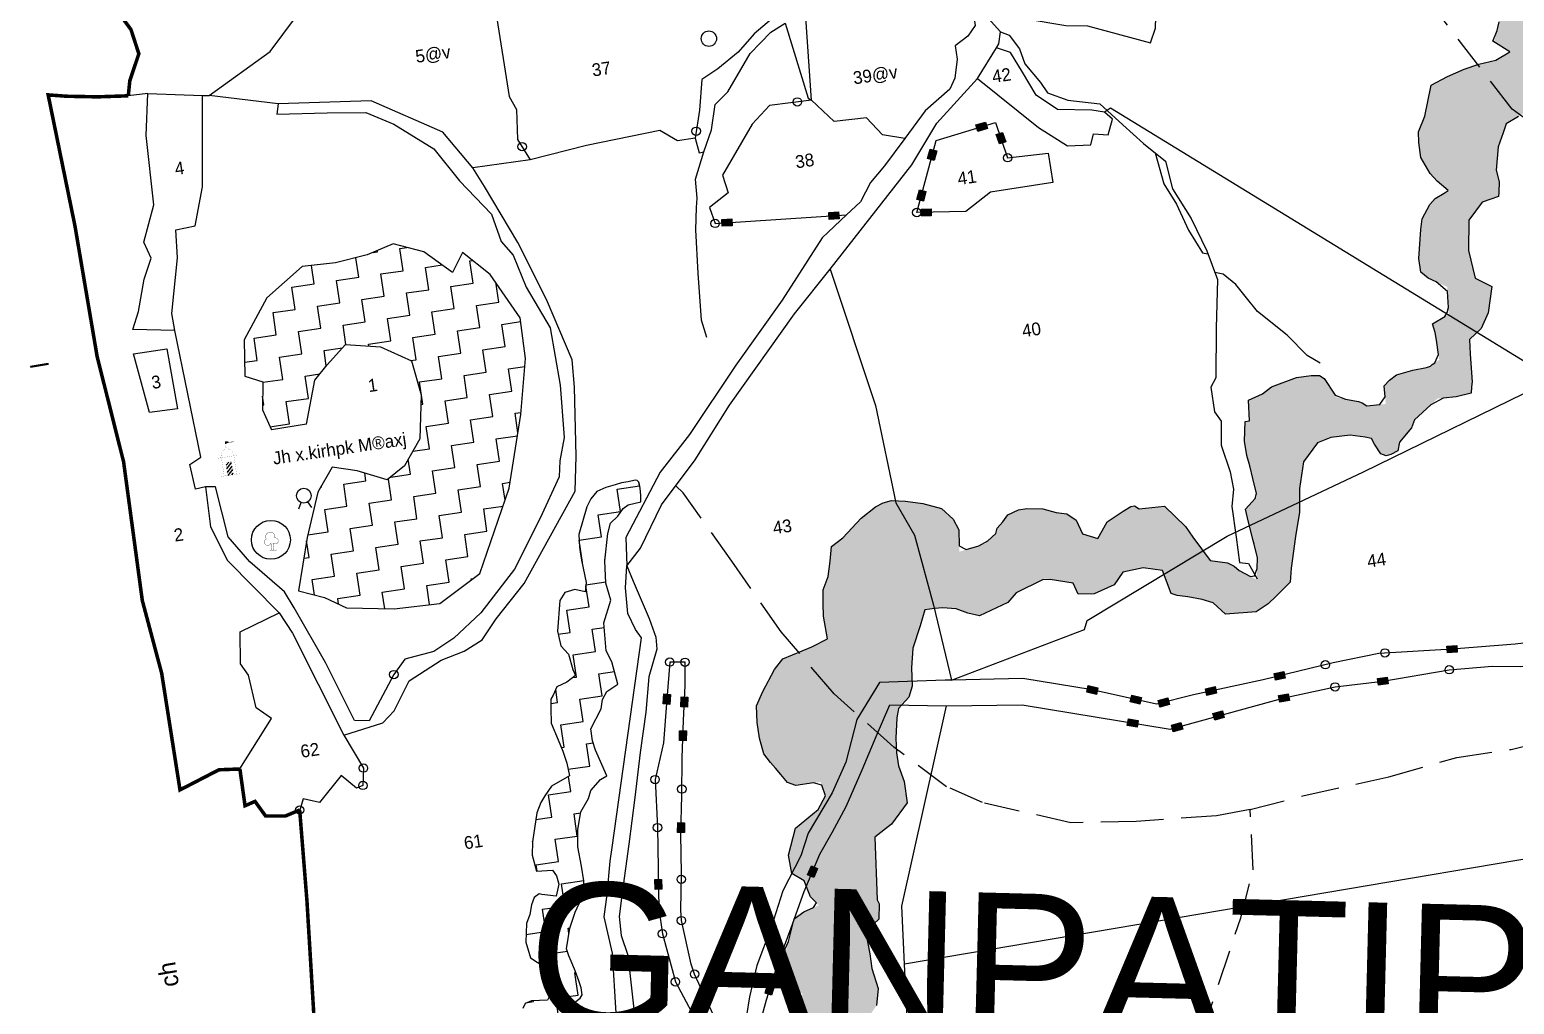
# Model space of a CAD drawing. Header units: metres. Extents: x 306399 to 345774, y 1851529 to 1914552.
# Drawn here: x 315449 to 316531, y 1895964 to 1896674 of the extents above; entities that cross this region are included whole.
import ezdxf

# ---------------------------------------------------------------- set-up
doc = ezdxf.new("R2010")
doc.units = ezdxf.units.M
doc.header["$MEASUREMENT"] = 0
doc.linetypes.add('DASHED', pattern=[0.75, 0.5, -0.25])
for name, color, linetype in [('LINE_FOOTPATH', 1, 'DASHED'), ('LINE_WATER', 4, 'Continuous'), ('OFF', 1, 'Continuous'), ('OTHERS', 1, 'Continuous'), ('POLY_HATCH', 12, 'Continuous'), ('POLY_PARCEL', 6, 'Continuous'), ('POLY_ROAD', 30, 'Continuous'), ('POLY_WATER', 4, 'Continuous'), ('SYM_STONE', 1, 'Continuous'), ('SYM_TREE', 1, 'Continuous'), ('SYM_WELL', 1, 'Continuous'), ('SYM_WORSHIP', 1, 'Continuous'), ('TEXT_MAPIN', 7, 'Continuous'), ('TEXT_MAPOUT', 7, 'Continuous'), ('TEXT_PARCEL', 7, 'Continuous'), ('V_BOUND_LINE', 7, 'Continuous'), ('VILLAGE BOUNDRY', 5, 'Continuous'), ('VILLAGE NAME', 1, 'Continuous')]:
    doc.layers.add(name, color=color, linetype=linetype)
doc.styles.get("Standard").update_dxf_attribs({"font": 'arial.ttf'})
doc.styles.add('TEXT_MAP', font='')
doc.styles.get('TEXT_MAP').set_extended_font_data('Kruti Dev 050')
pattern_1 = [(0, (0, 0), (3.175, 3.175), [3.175, -3.175]), (90, (3.175, 0), (-3.175, 3.175), [3.175, -3.175])]

# ---------------------------------------------------------------- blocks, each defined once
blk = doc.blocks.new('57485')
at = {"layer": 'VILLAGE NAME', "insert": (316013.8, 1896119.9), "char_height": 104.042, "attachment_point": 1, "rotation": 359.6762}
blk.add_mtext_dynamic_manual_height_columns('GANPATIPULE', width=108.17, gutter_width=520.2, heights=[0], dxfattribs=at)
blk = doc.blocks.new('PAKKAWELL')
blk.add_circle((0, 0), 1.81)
blk = doc.blocks.new('STONE')
blk.add_circle((0, 0), 0.851)
blk = doc.blocks.new('TEMPLE')
at = {"linetype": 'Continuous'}
blk.add_hatch(color=256, dxfattribs=at).paths.add_polyline_path([(0.28, 5.69), (0.6, 5.75), (0.95, 5.71), (1.39, 5.73), (0.49, 5.85), (0.21, 6.01), (-0.14, 6.06), (-0.15, 5.55), (-0.09, 5.55)])
h = blk.add_hatch(dxfattribs=at)
h.set_pattern_fill('ANSI31', color=256, scale=3.6, style=0)
h.set_pattern_definition([(45, (-94.63405, -100.65248), (-0.318198, 0.318198), [])])
h.paths.add_polyline_path([(-0.51, 2.32), (-0.51, 0), (0.49, 0), (0.49, 2.32)])
at = {"linetype": 'Continuous', "const_width": 0.018}
for points in [[(-0.16, 4.99), (-0.14, 6.06), (0.21, 6.01), (0.49, 5.85), (1.39, 5.73), (0.95, 5.71), (0.6, 5.75), (0.28, 5.69), (-0.09, 5.55), (-0.15, 5.55)], [(-1.78, 3.28), (1.75, 3.28)], [(-1.16, 3.28), (-1.16, 3.69), (-0.97, 4.22), (-0.63, 4.55), (-0.33, 4.73), (-0.16, 4.99), (0.05, 4.8), (0.46, 4.5), (0.69, 4.36), (0.88, 4.09), (1.02, 3.76), (1.06, 3.28)], [(-1.16, 0), (-1.16, 3.28)], [(1.06, 0), (1.06, 3.28)], [(-1.78, 0), (1.78, 0)], [(-0.51, 0), (-0.51, 2.32), (0.49, 2.32), (0.49, 0)]]:
    blk.add_lwpolyline(points, dxfattribs=at)
blk = doc.blocks.new('MOTWELL')
for points in [[(-1.54, 2.96), (-0.8, 1.55)], [(1.54, 2.96), (0.8, 1.55)]]:
    blk.add_lwpolyline(points)
blk.add_circle((0, 0), 1.74)
blk = doc.blocks.new('IMLITREE')
at = {"const_width": 0.08}
for points in [[(0.97, 3.44, 1.518268), (-1.4, 3.49, 1.518268)], [(-1.4, 3.49, 1.50414), (-0.28, 2.12, 1.50414)], [(0.28, 2.13, 1.763654), (0.97, 3.44, 1.763654)]]:
    blk.add_lwpolyline(points, format="xyb", dxfattribs=at)
for points in [[(-1.08, 0), (1.08, 0)], [(-0.28, 2.12), (-0.28, 0)], [(0.28, 2.13), (0.28, 0)]]:
    blk.add_lwpolyline(points, dxfattribs=at)
blk = doc.blocks.new('STONESQUAREFILLED')
blk.add_hatch(color=256).paths.add_polyline_path([(0.7, -0.48), (0.7, 0.48), (-0.7, 0.48), (-0.7, -0.48)])
blk.add_lwpolyline([(-0.7, 0.48), (0.7, 0.48), (0.7, -0.48), (-0.7, -0.48)], close=True)
blk = doc.blocks.new('54852')
at = {"layer": 'POLY_HATCH'}
h = blk.add_hatch(dxfattribs=at)
h.set_pattern_fill('ZIGZAG', color=256, style=0)
h.set_pattern_definition(pattern_1)
h.paths.add_polyline_path([(130.02, 227.64), (130.93, 232.33), (133.25, 234.79), (133.84, 237.14), (133.35, 240.08), (133.35, 242.14), (133.25, 245.37), (135.32, 246.79), (135.71, 248.95), (135.52, 249.54), (136.5, 258.36), (139.05, 259.82), (141.7, 262.47), (141.7, 265.51), (141.25, 267.81), (141.25, 270.78), (142.27, 275.72), (144.09, 277.22), (144.78, 278.69), (145.08, 281.23), (145.66, 283.98), (147.14, 286.92), (148.12, 289.07), (150.2, 289.07), (152.53, 288.58), (154.1, 287.7), (155.67, 287.11), (159.89, 288.39), (161.26, 289.56), (165.56, 290.96), (169.41, 289.76), (169.9, 288.09), (172.15, 287.8), (175.1, 288.68), (176.57, 290.25), (179.51, 290.44), (182.16, 289.66), (182.9, 286.27), (183.69, 285.88), (186.3, 285.18), (188.59, 284.12), (190.06, 282.26), (194.38, 281.96), (196.24, 282.84), (197.52, 283.73), (199.78, 285.39), (200.17, 287.35), (201.44, 291.66), (202.52, 294.99), (203.01, 298.32), (204.09, 301.95), (206.45, 304.3), (208.41, 304.79), (211.16, 304.69), (212.53, 304.3), (213.22, 304.11), (214.1, 303.81), (214.39, 302.93), (215.08, 301.46), (215.77, 301.07), (216.45, 301.17), (217.53, 301.56), (217.92, 302.73), (219.91, 304.46), (220.5, 305.53), (224.11, 308.03), (226.78, 307.88), (228.88, 308.08), (229.33, 309.65), (229.63, 313.57), (229.82, 315.63), (231.69, 316.9), (232.96, 318.96), (234.04, 322.58), (231.88, 324.05), (231.49, 328.07), (232.18, 332.28), (234.43, 334.54), (236.81, 334.98), (237.22, 337.05), (237.03, 338.71), (237.81, 341.94), (238.79, 343.81), (239.38, 344.98), (242.92, 346.47), (244.09, 348.41), (245.46, 350.47), (247.13, 354.29), (248.7, 356.35), (251.55, 357.13), (253.51, 357.72), (256.16, 357.72), (258.41, 358.31), (260.87, 358.8), (262.14, 360.36), (263.81, 362.62), (268.52, 363.7), (272.15, 361.44), (274.35, 362.16), (275.63, 362.65), (276.41, 364.71), (278.08, 366.57), (281.11, 367.03), (283.28, 366.76), (288.37, 366.06), (289.36, 366.96), (291.53, 370.36), (295.45, 370), (297.31, 369.31), (299.08, 368.43), (301.43, 367.25), (304.27, 365.29), (308.4, 364.31), (310.36, 362.65), (312.61, 359.91), (313.79, 359.22), (313.3, 356.67), (317.59, 356.4), (320.56, 355.99), (322.33, 355.3), (323.9, 354.81), (325.37, 354.12), (327.53, 353.05), (327.52, 357.2), (327.13, 357.89), (326.64, 358.38), (325.76, 359.16), (324.48, 360.53), (321.54, 362.39), (319.48, 364.26), (318.25, 366.1), (317.37, 368.04), (316.64, 368.86), (315.16, 369.06), (312.81, 368.47), (311.53, 368.66), (308.5, 369.25), (306.53, 370.23), (304.86, 370.43), (302.64, 371.47), (301.53, 372.58), (299.27, 374.54), (297.7, 375.43), (296.43, 376.01), (295.35, 376.01), (292.99, 375.72), (289.56, 375.03), (288.97, 372.58), (286.24, 370.23), (284.69, 371.55), (283.69, 372.67), (280.85, 373.45), (280.46, 373.35), (279.18, 372.57), (277.51, 371.98), (276.43, 371.2), (275.12, 369.15), (273.39, 369.73), (272.21, 370.22), (270.35, 370.81), (269.86, 371.3), (269.07, 371.88), (268.19, 372.28), (266.43, 372.86), (265.94, 372.96), (263.68, 373.16), (260.24, 372.96), (259.07, 371.39), (258.48, 370.51), (257.3, 370.22), (254.26, 369.98), (253.38, 370.61), (252.49, 371.1), (249.11, 370.95), (248.08, 370.71), (245.63, 369.53), (244.45, 367.08), (242.59, 364.93), (240.66, 359.75), (239.39, 356.7), (241.39, 354.97), (239.23, 354.09), (236.78, 353.89), (234.62, 353.5), (232.17, 352.81), (229.71, 351.93), (228.15, 347.72), (226.97, 345.66), (226.77, 344.19), (226.77, 342.04), (227.75, 339.59), (228.54, 338.41), (229.92, 336.85), (227.93, 336), (227.05, 335.31), (225.67, 333.45), (225.28, 331.98), (224.4, 327.96), (224.4, 326.01), (225.28, 325.03), (227.79, 323.43), (227.46, 319.6), (224.99, 318.56), (225.18, 317.29), (225.18, 316.21), (225.18, 313.41), (224.1, 312.88), (223.7, 312.61), (221.26, 312.48), (218.9, 312.19), (217.82, 311.6), (216.94, 310.92), (216.78, 308.33), (214.1, 308.47), (213.51, 308.96), (213.02, 309.25), (210.06, 310.24), (208.7, 313.17), (208.11, 313.66), (206.94, 313.86), (204.87, 313.86), (201.15, 313.07), (199.77, 312.29), (197.71, 311.7), (197.38, 308.79), (196.79, 308.79), (196.3, 306.04), (196.3, 303.98), (196.5, 302.51), (196.69, 300.65), (196.93, 298.08), (196.11, 297.42), (195.03, 296.54), (195.12, 295.26), (195.42, 292.13), (195.76, 289.73), (195.11, 286.47), (192.87, 288.11), (192.28, 288.8), (191.4, 289.39), (189.04, 290.07), (187.08, 293.7), (186.29, 295.36), (183.74, 298.6), (180.15, 298.78), (179.56, 299.27), (179.07, 299.27), (177.9, 298.78), (175.44, 297.61), (173.81, 295.43), (171.72, 296.43), (171.13, 298.49), (169.95, 299.56), (168.48, 299.96), (166.71, 300.74), (164.46, 301.13), (163.28, 301.13), (161.71, 300.64), (159.87, 298.81), (159.65, 298.29), (157.86, 297.06), (154.14, 296.47), (154.55, 299.56), (153.96, 301.13), (152.58, 302.9), (150.03, 303.97), (147.68, 304.66), (145.72, 305.05), (144.54, 304.86), (143.36, 304.46), (141.11, 303.19), (138.16, 300.84), (136.4, 299.86), (135.49, 296.05), (134.34, 293.98), (134.04, 292.02), (133.85, 290.26), (133.94, 287.02), (131.59, 286.24), (127.27, 285.16), (125.9, 283.83), (123.84, 280.99), (122.66, 279.13), (122.37, 276.78), (122.37, 274.53), (122.66, 272.27), (123.45, 270.9), (124.03, 270.02), (124.62, 269.04), (125.41, 267.77), (126.49, 267.18), (130.02, 267.18), (130.41, 265.12), (129.12, 263.4), (125.59, 261.25), (124.02, 257.62), (124.12, 254.98), (125.69, 253.7), (126.28, 251.35), (127.24, 249.99), (125, 249.39), (123.53, 248.61), (121.58, 243.96), (121.37, 242.43), (121.37, 241.36), (121.46, 240.52), (122.35, 238.91), (123.18, 237.87), (121.18, 235.87), (121.18, 235.87), (120.39, 234.79), (119.59, 231.87), (119, 229.32), (119, 224.91), (119.89, 223.74), (121.36, 221.78), (119.69, 220.7), (117.04, 219.62), (115.47, 217.47), (114.59, 214.14), (114.3, 211.78), (115.47, 210.41), (116.22, 206.32), (117.04, 205.12), (115.11, 202.54), (113, 201.23), (112.7, 199.08), (111.33, 197.81), (111.53, 195.75), (112.02, 193.89), (112.51, 192.22), (113.68, 190.95), (113, 189.87), (111.03, 188.5), (109.47, 186.15), (108.97, 182.42), (108.78, 180.86), (110.15, 177.55), (111.62, 175.35), (108.49, 175.1), (107.41, 174.81), (105.74, 173.44), (104.86, 172.46), (104.46, 171.18), (104.36, 168.64), (104.36, 167.26), (104.66, 165.5), (105.23, 163.23), (103.87, 161.87), (101.91, 161.48), (99.46, 160.9), (97.5, 159.52), (95.83, 158.25), (93.67, 155.7), (93.09, 153.88), (93.19, 150.06), (93.19, 146.33), (93.48, 144.57), (94.76, 143.49), (94.56, 141.43), (92.99, 140.16), (91.42, 139.48), (88.28, 136.34), (87.5, 133.69), (87.4, 132.81), (87.5, 131.64), (87.79, 130.07), (88.18, 129.29), (89.64, 125.58), (88.58, 124.88), (86.1, 124.01), (85.32, 123.43), (82.96, 122.06), (81.79, 119.61), (81.79, 117.55), (82.59, 113.72), (81, 113.13), (77.76, 113.73), (76.69, 113.63), (75.61, 112.94), (74.63, 112.26), (71.98, 109.22), (71.39, 105.3), (71, 102.85), (71.29, 100.99), (71.58, 98.54), (72.37, 97.66), (73.14, 94.27), (71.27, 91.8), (70.48, 90.03), (69.99, 87.78), (69.5, 85.92), (69.4, 84.35), (69.3, 82.49), (68.91, 79.74), (68.91, 78.47), (69.3, 77.1), (69.7, 76.8), (70.19, 75.24), (70.98, 72.85), (69.7, 72.59), (67.44, 72.2), (66.75, 71.51), (66.16, 70.53), (65.87, 69.55), (65.87, 68.38), (65.77, 66.22), (66.16, 64.46), (66.95, 62.99), (70.48, 63.68), (74.01, 64.26), (76.56, 65.05), (80.1, 65.14), (81.47, 66.42), (80.69, 67.69), (80.3, 69.75), (79.81, 73.18), (79.51, 74.74), (79.02, 75.92), (78.14, 79.89), (78.14, 84.82), (79.51, 86.6), (80.69, 87.28), (81.98, 88.64), (83.36, 89.33), (83.55, 90.9), (82.77, 92.66), (82.28, 97.27), (81.69, 98.64), (82.28, 101.19), (83.55, 102.07), (86.99, 103.63), (88.56, 103.73), (90.62, 104.03), (91.6, 106.77), (92.6, 112.71), (93.68, 114.67), (95.93, 117.31), (97.9, 118.59), (98.78, 119.17), (99.76, 120.25), (100.06, 122.7), (100.06, 124.56), (100.06, 127.5), (99.96, 129.66), (99.68, 132.26), (101.25, 133.14), (103.11, 134.41), (106.25, 135.49), (108.61, 136.08), (109.2, 137.45), (108.9, 139.61), (108.22, 142.64), (108.61, 146.07), (109.49, 148.42), (110.08, 150.29), (113.53, 153.61), (115.87, 154.69), (116.16, 155.48), (115.49, 159.77), (115, 163.49), (115.41, 168.62), (116.86, 170.64), (119.9, 171.43), (120.79, 172.7), (120.88, 175.64), (120.39, 177.4), (119.9, 180.54), (120.2, 181.42), (120.69, 184.07), (123.24, 186.52), (124.69, 187.96), (124.71, 188.18), (123.74, 190.91), (123.54, 192.28), (123.25, 193.65), (123.87, 198.92), (123.15, 200.8), (124.91, 202.27), (126.48, 203.35), (126.48, 205.21), (125.8, 210.99), (126.19, 213.54), (127.27, 216.09), (130.51, 216.87), (131.78, 219.32), (131.09, 222.85), (130.41, 224.8), (130.41, 226.07)])
h = blk.add_hatch(dxfattribs=at)
h.set_pattern_fill('ZIGZAG', color=256, style=0)
h.set_pattern_definition(pattern_1)
h.paths.add_polyline_path([(81.08, 323.37), (78.38, 319.88), (75.69, 318.28), (71.69, 320.17), (68.27, 321.19), (65.72, 317.99), (63.32, 311.88), (60.99, 304.61), (64.48, 303.16), (67.39, 301.27), (74.02, 300.11), (80.49, 299.96), (86.68, 303.31), (92.58, 314.64), (95.71, 324.68), (97.52, 332.38), (97.6, 338.2), (94.32, 344.88), (90.9, 348.52), (89.08, 345.9), (85.52, 349.39), (81.37, 351.13), (77.51, 350.12), (72.92, 349.68), (68.19, 349.83), (62.59, 346.19), (58.59, 340.81), (57.93, 335.72), (60.33, 334.56), (59.68, 330.64), (60.53, 327.68), (65.57, 327.73), (67.61, 333.69), (69.65, 335.58), (72.63, 338.05), (77.51, 337.03), (81.51, 334.42), (82.17, 329.47)])
h = blk.add_hatch(dxfattribs=at)
h.set_pattern_fill('ZIGZAG', color=256, style=0)
h.set_pattern_definition(pattern_1)
h.paths.add_polyline_path([(75.6, 200.33), (72.78, 199.98), (72.65, 199.44), (72.29, 197.57), (72.07, 196.1), (71.66, 194.37), (71.89, 190.98), (72.2, 187.24), (72.51, 185.9), (73.31, 185.27), (72.29, 183.22), (71.04, 181.53), (70.64, 181.04), (68.27, 176.01), (67.6, 171.38), (68.27, 168.21), (68.54, 166.43), (67.82, 164.78), (65.59, 165), (63.76, 165.45), (62.64, 163.18), (60.9, 160.24), (60.81, 156.89), (61.3, 155.6), (62.6, 152.21), (62.73, 150.74), (64.33, 150.3), (62.37, 147.18), (60.63, 143.83), (58.71, 142.36), (57.1, 139.02), (56.21, 136.52), (55.77, 135.05), (58, 133.89), (56.34, 133.45), (55.63, 132.38), (55.63, 130.91), (56.61, 128.82), (56.97, 127.88), (57.19, 126.54), (56.21, 125.34), (55.63, 124.76), (55.23, 123.25), (53.62, 121.42), (54.06, 120.39), (54.51, 119.06), (54.82, 118.39), (54.1, 117.59), (53.88, 115.32), (53.61, 113.18), (53.88, 110.55), (54.64, 108.45), (56.02, 106.93), (56.47, 106.58), (56.47, 105.73), (55.62, 103.81), (55.04, 103.15), (54.32, 100.65), (53.83, 98.11), (54.1, 95.88), (55.53, 94.32), (56.69, 92.85), (56.73, 91.16), (56.46, 90.13), (54.23, 90.62), (53.21, 90.58), (51.78, 90.13), (51.06, 89.29), (51.02, 89.15), (49.9, 88.31), (49.73, 87.1), (48.52, 84.26), (48.74, 82.08), (49.24, 80.74), (49.86, 79.81), (50.13, 79.23), (51.02, 78.42), (52.23, 77.09), (51.65, 76.11), (51.29, 75.48), (48.92, 72.15), (48.34, 70.19), (48.16, 67.87), (48.16, 66.49), (48.12, 65.2), (48.25, 64.04), (49.1, 62.23), (49.5, 61.16), (52.18, 60.85), (53.3, 60.67), (54.46, 60.85), (55.62, 61.12), (55.98, 61.43), (56.07, 62.54), (55.94, 63.45), (55.31, 64.33), (55.17, 65.31), (55.26, 66.96), (55.53, 67.76), (55.75, 68.29), (55.84, 68.74), (56.65, 71.75), (57.95, 72.78), (59.06, 73.4), (60.58, 74.78), (60.13, 76.61), (59.91, 78.21), (60.36, 81.27), (60.36, 82.69), (60.8, 84.25), (61.96, 85.19), (64.74, 90.17), (64.25, 92.53), (63.67, 94.4), (63.31, 96.36), (62.96, 98.46), (62.33, 102.59), (62.51, 104.38), (63.04, 105.58), (63.76, 106.12), (65.05, 106.79), (63.98, 107.59), (63.18, 108.88), (62.87, 109.86), (62.6, 112.85), (62.33, 117.07), (62.29, 119.12), (62.64, 121.04), (63.58, 122.33), (64.25, 122.78), (64.52, 123.49), (65.05, 124.43), (65.28, 124.87), (64.34, 128.07), (63.76, 128.96), (63.85, 131.01), (63.85, 132.17), (63.85, 133.29), (64.12, 134.76), (64.43, 135.96), (64.84, 137.25), (65.33, 138.74), (66.22, 139.21), (66.85, 140.45), (67.83, 141.52), (68.37, 142.01), (68.95, 142.32), (69.4, 142.95), (69.35, 143.57), (68.86, 143.93), (68.59, 145.31), (68.55, 146.33), (68.55, 147.58), (68.59, 148.47), (68.59, 149.59), (68.37, 151.22), (68.37, 152.91), (68.91, 154.83), (69.53, 156.48), (70.02, 157.64), (71.09, 159.15), (71.54, 160.09), (72.25, 160.89), (73.78, 161.99), (74.62, 163.68), (74.54, 165.29), (74.45, 166.67), (74.49, 168.54), (74.45, 169.21), (74.45, 169.88), (74.45, 170.86), (74.45, 171.35), (74.62, 172.88), (75.43, 175.34), (76.5, 177.48), (78.28, 180.2), (79.31, 180.82), (79.68, 181.98), (79.86, 183.54), (79.91, 184.61), (79.64, 185.63), (79.28, 186.57), (78.97, 187.24), (78.57, 189.96), (79.1, 193.92), (80.31, 197.18), (81.29, 198.07), (81.34, 198.81), (81.25, 200.06), (80.94, 201.31), (80.23, 202.29), (80, 203.36), (80.09, 206.52), (80.72, 208.17), (81.48, 209.15), (81.69, 210.39), (82.58, 211.41), (83.47, 212.21), (84.19, 212.79), (84.63, 213.28), (85.03, 214.22), (85.43, 214.98), (85.61, 216.14), (85.61, 217.25), (85.7, 218.46), (86.02, 219.53), (86.19, 220.42), (86.82, 221.44), (87.9, 224.02), (89.11, 225.26), (90.13, 226.91), (90.8, 227.94), (91.38, 228.34), (91.74, 229.05), (91.83, 229.95), (91.16, 230.97), (90.89, 231.1), (90.31, 232.19), (90.31, 232.98), (90.18, 234.22), (90, 234.63), (89.59, 236), (89.68, 238.18), (90.44, 241.04), (92, 241.93), (92.32, 242.33), (92.32, 243.35), (92.14, 244.38), (91.87, 245.85), (91.51, 247.28), (91.29, 248.08), (91.11, 249.1), (91.96, 251.91), (93.08, 254.05), (94.24, 255.83), (94.73, 256.55), (94.91, 258.24), (94.91, 260.34), (94.77, 263.1), (95.13, 265.51), (95.9, 267.95), (97.28, 269.65), (97.73, 270.72), (99.34, 272.05), (100.27, 272.41), (99.25, 276.24), (99.02, 277.62), (99.02, 279.32), (100.86, 281.93), (101.26, 283.18), (102.02, 284.21), (103.72, 285.01), (103.31, 288.26), (102.78, 289.91), (103, 293.87), (104.47, 296.9), (104.12, 299.35), (104.43, 302.52), (105.42, 306.25), (106, 307.67), (107.16, 308.47), (108.09, 309.41), (108.85, 309.86), (110.68, 310), (110.82, 310.88), (110.84, 311.91), (110.87, 312.45), (110.8, 312.79), (110.61, 313.07), (110.34, 313.14), (109.33, 313.05), (108.38, 313.05), (107.43, 312.93), (106.1, 312.7), (104.72, 312.37), (103.77, 311.45), (103.04, 310.42), (101.34, 306.7), (101.18, 304.94), (101.19, 303.95), (101.18, 303.08), (101.39, 299.86), (101.04, 298.57), (99.65, 299.1), (98.18, 298.92), (97.33, 297.9), (96.38, 293.63), (96.52, 291.53), (97.41, 290.2), (97.72, 287.97), (97.95, 287.08), (96.61, 286.36), (95.13, 285.87), (94.47, 284.8), (94.02, 284.31), (93.84, 282.98), (93.61, 280.93), (94.23, 278.48), (94.64, 276.79), (94.95, 275.01), (95.08, 273.18), (92.36, 272.11), (91.2, 270.9), (90.53, 270.06), (89.73, 268.72), (88.56, 264.76), (88.2, 262.89), (88.51, 260.57), (90.75, 260.39), (91.19, 259.5), (91.33, 258.3), (90.75, 256.65), (88.36, 257.28), (87.62, 256.92), (87.13, 255.98), (86.68, 254.64), (86.01, 253.44), (85.52, 250.86), (85.87, 248.58), (87.57, 247.11), (88.28, 245.82), (87.88, 243.01), (87.39, 242.3), (85.11, 242.57), (84.18, 242.3), (83.77, 241.67), (83.37, 239.85), (83.11, 238.78), (82.97, 238.02), (83.06, 235.76), (83.37, 233.39), (84.31, 231.39), (85.43, 230.01), (86.68, 229.16), (88.33, 228.31), (89.18, 227.29), (87.07, 226.7), (86.86, 225.77), (86.68, 224.3), (86.14, 223.99), (84.8, 223.37), (83.24, 222.97), (82.75, 221.86), (81.99, 219.76), (82.12, 217.35), (82.48, 216.11), (82.08, 214.9), (80.6, 215.39), (79.49, 214.9), (78.73, 213.7), (77.66, 212.67), (77.26, 211.78), (77.21, 211.16), (77.21, 210.04), (76.09, 209.16), (75.64, 206.22), (75.86, 203.95), (75.91, 202.65)])
at = {"layer": 'LINE_FOOTPATH', "ltscale": 10}
for points in [[(178.09, 223.98), (185.94, 239.53), (188.68, 245.97), (189.47, 254.47), (197.32, 255.32), (209.54, 256.17), (219.46, 257.51), (227.2, 257.51), (235.74, 258.32)], [(247.64, 339.8), (240.54, 346.9), (231.91, 362.25), (227.58, 371.17), (222.63, 379.17), (219.15, 387.89), (215.58, 396.2), (214.71, 399.35)], [(189.47, 254.47), (184.67, 254.29), (173.33, 255.17), (164.17, 256.3), (152.24, 260.95), (147.55, 263.91), (140.97, 270.51), (133.76, 279.19), (127.62, 288.94), (122.17, 299.82), (116.79, 310.38), (115.88, 311.51)]]:
    blk.add_lwpolyline(points, dxfattribs=at)
at = {"layer": 'LINE_WATER'}
for points in [[(170.6, 368.23), (171.75, 367.59), (172.91, 365.47), (173.36, 363.3), (175.14, 360.34), (175.91, 358.76), (178.63, 357.33), (183, 356.16), (185.78, 352.72), (188.3, 349.71), (191.03, 346.8), (191.43, 342.78), (193.41, 338.23), (194.92, 333.42), (195.85, 329.19), (194.66, 322.42), (193.57, 315.49), (192.7, 314.27), (192.72, 310.78), (193.44, 309.3), (192.94, 305.96), (193.65, 302.05), (193.78, 299.56), (193.17, 297.18), (193.15, 292.79), (193.07, 289.2), (194.31, 288.88), (195.24, 286.55)], [(123.27, 331.59), (122.88, 334.12), (123.38, 340.75), (123.97, 346.88), (124.51, 349.97), (124.82, 351.26), (124.96, 353.96), (126.67, 357.61)], [(189.75, 348.16), (190.31, 343.66), (191.66, 340.56), (192.82, 336.68), (194.29, 333.22), (195.02, 332.98)], [(208.45, 315.38), (206.81, 316.7), (204.43, 319.98), (200.75, 323.9), (199.34, 326.28), (198.31, 328.13), (196.75, 329.82), (195.62, 330.23)]]:
    blk.add_lwpolyline(points, dxfattribs=at)
at = {"layer": 'OFF'}
for points in [[(68.2, 373.07), (67.81, 371.65)], [(113.55, 286.69), (111.42, 287.03)]]:
    blk.add_lwpolyline(points, dxfattribs=at)
at = {"layer": 'OTHERS', "ltscale": 10}
blk.add_circle((58.2, 312.31), 2.75, dxfattribs=at)
at = {"layer": 'POLY_HATCH'}
for points in [[(121.77, 236.56), (122.35, 237.05), (122.75, 237.44), (122.75, 238.42), (122.35, 238.91), (121.86, 239.79), (121.47, 240.38), (121.37, 241.36), (121.37, 242.43), (121.67, 244.59), (122.26, 245.57), (123.53, 248.61), (125, 249.39), (126.47, 249.78), (126.96, 250.37), (126.28, 251.35), (125.69, 253.7), (124.12, 254.98), (124.02, 257.62), (125.59, 261.25), (129.12, 263.4), (130.41, 265.12), (130.12, 266.69), (129.04, 267.18), (126.49, 267.18), (125.41, 267.77), (124.62, 269.04), (124.03, 270.02), (123.45, 270.9), (122.66, 272.27), (122.37, 274.53), (122.37, 276.78), (122.66, 279.13), (123.84, 280.99), (125.9, 283.83), (127.27, 285.16), (131.59, 286.24), (133.94, 287.02), (133.85, 290.26), (134.04, 292.02), (134.34, 293.98), (135.32, 295.74), (135.91, 297.8), (136.4, 299.86), (138.16, 300.84), (141.11, 303.19), (143.36, 304.46), (144.54, 304.86), (145.72, 305.05), (147.68, 304.66), (150.03, 303.97), (152.58, 302.9), (153.96, 301.13), (154.55, 299.56), (154.25, 297.31), (155.14, 296.63), (157, 296.92), (158.37, 297.41), (159.65, 298.29), (159.94, 298.98), (160.83, 299.76), (161.71, 300.64), (163.28, 301.13), (164.46, 301.13), (166.71, 300.74), (168.48, 299.96), (169.95, 299.56), (171.13, 298.49), (171.72, 296.43), (173.78, 295.45), (174.56, 296.43), (175.44, 297.61), (177.9, 298.78), (179.07, 299.27), (179.56, 299.27), (180.15, 298.78), (183.74, 298.6), (186.29, 295.36), (187.08, 293.7), (189.04, 290.07), (191.4, 289.39), (192.28, 288.8), (192.87, 288.11), (194.34, 287.03), (194.93, 287.03), (195.42, 288.01), (195.71, 289.48), (195.52, 291.44), (195.42, 292.13), (195.12, 295.26), (195.03, 296.54), (196.11, 297.42), (196.6, 297.81), (196.89, 298.5), (196.69, 300.65), (196.5, 302.51), (196.3, 303.98), (196.3, 306.04), (196.79, 308.79), (197.38, 308.79), (197.71, 311.7), (199.77, 312.29), (201.15, 313.07), (204.87, 313.86), (206.94, 313.86), (208.11, 313.66), (208.7, 313.17), (209.88, 310.62), (211.25, 309.84), (213.02, 309.25), (213.51, 308.96), (214.1, 308.47), (215.96, 308.37), (216.84, 309.35), (216.94, 310.92), (217.82, 311.6), (218.9, 312.19), (221.26, 312.48), (223.22, 312.58), (223.81, 312.68), (224.1, 312.88), (224.5, 313.07), (225.18, 314.15), (225.18, 316.21), (225.18, 317.29), (224.99, 318.56), (226.85, 319.34), (227.24, 319.83), (227.54, 320.52), (227.73, 322.77), (226.36, 324.34), (225.28, 325.03), (224.4, 326.01), (224.4, 327.96), (225.28, 331.98), (225.67, 333.45), (227.05, 335.31), (227.93, 336), (229.3, 336.59), (229.89, 336.88), (228.54, 338.41), (227.75, 339.59), (226.77, 342.04), (226.77, 344.19), (226.97, 345.66), (228.15, 347.72), (229.71, 351.93), (232.17, 352.81), (234.62, 353.5), (236.78, 353.89), (239.23, 354.09), (241.39, 354.97), (239.23, 356.83), (240.02, 358.2), (240.51, 359.38)], [(241.24, 345.77), (239.38, 344.98), (238.79, 343.81), (237.81, 341.94), (237.03, 338.71), (237.22, 337.05), (236.93, 335.58), (236.83, 334.99), (234.43, 334.54), (232.18, 332.28), (231.49, 328.07), (231.88, 324.05), (234.04, 322.58), (232.96, 318.96), (231.69, 316.9), (229.82, 315.63), (229.63, 313.57), (229.33, 309.65), (229.13, 308.96), (228.94, 308.08), (226.78, 307.88), (224.92, 307.98), (223.05, 307.3), (220.5, 305.53), (219.91, 304.46), (217.92, 302.73), (217.53, 301.56), (216.45, 301.17), (215.77, 301.07), (215.08, 301.46), (214.39, 302.93), (214.1, 303.81), (213.22, 304.11), (212.53, 304.3), (211.16, 304.69), (208.41, 304.79), (206.45, 304.3), (204.09, 301.95), (203.01, 298.32), (202.52, 294.99), (201.44, 291.66), (200.17, 287.35), (199.78, 285.39), (197.52, 283.73), (196.24, 282.84), (194.38, 281.96), (190.06, 282.26), (188.59, 284.12), (187.12, 284.8), (185.16, 285.49), (183.69, 285.88), (182.9, 286.27), (182.16, 289.66), (179.51, 290.44), (176.57, 290.25), (175.1, 288.68), (172.15, 287.8), (169.9, 288.09), (169.41, 289.76), (166.27, 290.74), (165.19, 290.84), (161.26, 289.56), (159.89, 288.39), (155.67, 287.11), (154.1, 287.7), (152.53, 288.58), (150.67, 288.97), (149.59, 289.07), (148.12, 289.07), (147.14, 286.92), (145.66, 283.98), (145.08, 281.23), (144.78, 278.69), (144.09, 277.22), (142.43, 275.85), (142.03, 274.57), (141.45, 271.73), (141.25, 269.67), (141.25, 267.81), (141.7, 265.51), (141.7, 262.47), (139.05, 259.82), (136.5, 258.36), (135.52, 249.54), (135.71, 248.95), (135.32, 246.79), (133.25, 245.37), (133.35, 242.14), (133.35, 240.08), (133.84, 237.14), (133.25, 234.79)], [(68.27, 321.19), (68.27, 321.19), (65.72, 317.99), (63.32, 311.88), (60.99, 304.61), (64.48, 303.16), (67.39, 301.27), (74.02, 300.11), (80.49, 299.96), (86.68, 303.31), (92.58, 314.64), (95.71, 324.68), (97.52, 332.38), (97.6, 338.2), (94.32, 344.88), (90.9, 348.52), (89.08, 345.9), (85.52, 349.39), (81.37, 351.13), (77.51, 350.12), (72.92, 349.68), (68.19, 349.83), (62.59, 346.19), (58.59, 340.81), (57.93, 335.72), (60.33, 334.56), (59.68, 330.64), (60.53, 327.68)], [(65.57, 327.73), (67.61, 333.69), (69.65, 335.58), (72.63, 338.05), (77.51, 337.03), (81.51, 334.42), (82.17, 329.47), (81.08, 323.37), (78.38, 319.88), (75.69, 318.28), (71.69, 320.17), (68.27, 321.19)], [(65.57, 327.73), (60.53, 327.68)], [(110.68, 310), (110.82, 310.88), (110.84, 311.91), (110.87, 312.45), (110.8, 312.79), (110.61, 313.07), (110.34, 313.14), (109.33, 313.05), (108.38, 313.05), (107.43, 312.93), (106.1, 312.7), (104.72, 312.37), (103.77, 311.45), (103.04, 310.42), (101.34, 306.7), (101.18, 304.94), (101.19, 303.95), (101.18, 303.08), (101.39, 299.86), (101.04, 298.57), (99.65, 299.1), (98.18, 298.92), (97.33, 297.9), (96.38, 293.63), (96.52, 291.53), (97.41, 290.2), (97.72, 287.97), (97.95, 287.08), (96.61, 286.36), (95.13, 285.87), (94.47, 284.8), (94.02, 284.31), (93.84, 282.98), (93.61, 280.93), (94.23, 278.48), (94.64, 276.79), (94.95, 275.01), (95.08, 273.18), (92.36, 272.11), (91.2, 270.9), (90.53, 270.06), (89.73, 268.72), (88.56, 264.76), (88.2, 262.89), (88.51, 260.57), (90.75, 260.39), (91.19, 259.5), (91.33, 258.3), (90.75, 256.65), (88.74, 257.18), (88.42, 257.32), (87.62, 256.92), (87.13, 255.98), (86.68, 254.64), (86.01, 253.44), (85.52, 250.86), (85.87, 248.58), (87.57, 247.11), (88.28, 245.82), (87.88, 243.01), (87.39, 242.3), (85.11, 242.57), (84.18, 242.3), (83.77, 241.67)], [(90.44, 241.04), (92, 241.93), (92.32, 242.33), (92.32, 243.35), (92.14, 244.38), (91.87, 245.85), (91.51, 247.28), (91.29, 248.08), (91.11, 249.1), (91.96, 251.91), (93.08, 254.05), (94.24, 255.83), (94.73, 256.55), (94.91, 258.24), (94.91, 260.34), (94.77, 263.1), (95.13, 265.51), (95.9, 267.95), (97.28, 269.65), (97.73, 270.72), (99.34, 272.05), (100.27, 272.41), (99.25, 276.24), (99.02, 277.62), (99.02, 279.32), (100.86, 281.93), (101.26, 283.18), (102.02, 284.21), (103.72, 285.01), (103.31, 288.26), (102.78, 289.91), (103, 293.87), (104.47, 296.9), (104.12, 299.35), (104.43, 302.52), (105.42, 306.25), (106, 307.67), (107.16, 308.47), (108.09, 309.41), (108.85, 309.86), (110.68, 310)]]:
    blk.add_lwpolyline(points, dxfattribs=at)
at = {"layer": 'POLY_PARCEL'}
for points in [[(58.72, 375.64), (68.15, 380.55), (74.49, 386.86)], [(130.07, 382.23), (126.47, 381.3), (122.28, 380.89), (119.35, 379.06), (113.98, 378.82), (114.21, 380.97), (100.51, 381.38), (100.63, 369.33), (101.4, 367.38), (100.92, 363.16), (102.27, 360.05)], [(49.07, 343.51), (43.21, 344.53), (44.41, 346.93), (45.83, 351.32), (47.25, 354.1), (46.58, 356.5), (48.75, 361.53), (49.09, 371.36), (50.19, 377.19)], [(50.19, 377.19), (47.41, 377.27)], [(49.07, 343.51), (49.03, 345.97), (50.96, 353.61), (51.32, 357.59), (54.08, 357.73), (55.91, 363.04), (57.77, 375.81)], [(50.19, 377.19), (57.77, 375.81)], [(57.77, 375.81), (58.72, 375.64)], [(68.2, 373.07), (58.72, 375.64)], [(171.85, 371.4), (174.73, 369.46), (179.88, 367.81), (182.87, 367.29), (191.35, 363.63), (192.33, 365.59), (193.18, 370.12), (197.92, 373.47), (196.54, 376.87), (194.34, 377.04)], [(183.48, 354.9), (181.76, 355.43), (176.97, 356.22), (174.3, 358.68), (172.85, 362.18), (171.57, 365.17), (169.7, 366.09)], [(125.75, 359.68), (123.21, 359.68), (120.97, 361.46), (110.4, 360.92), (102.27, 360.05)], [(142.79, 362.6), (136.8, 362.71), (134.03, 360.47), (128.82, 353.97), (129.26, 351.36), (126.35, 349.71), (126.78, 347.37), (145.32, 345.85)], [(155.03, 355.34), (152, 356.3), (150.12, 359), (145.51, 359.14), (142.79, 362.6)], [(166.42, 362.21), (173.94, 354.11), (177.63, 350.95), (180.93, 350.6), (181.5, 352.1), (183.56, 351.66), (184.49, 353.76), (183.48, 354.9)], [(102.27, 360.05), (94.09, 360.13)], [(240.71, 308.34), (184.4, 355.34), (183.48, 354.9)], [(50.13, 321.05), (48.69, 320.96), (48.42, 324.49), (50.11, 325.29), (49.07, 343.51)], [(141.94, 338.61), (145.45, 318.63), (146.31, 304.59), (148.25, 299.72), (149.47, 289.55), (150.42, 278.72)], [(150.42, 278.72), (170.03, 283.03), (170.6, 284.26), (191.92, 293.13), (212.27, 299.34), (240.71, 308.34)], [(49.15, 280.94), (54.59, 287.33), (52.67, 289.17), (52.28, 293.86), (51.39, 295.63), (51.99, 300.11), (57.84, 301.97)], [(64.37, 283.54), (66.43, 278.53), (66.01, 276.12), (65.06, 275.87), (63.19, 277.95), (59.57, 274.63), (57.37, 275.46), (56.66, 273.98)], [(138, 240), (138.81, 248.17), (149.21, 275.21)], [(240.64, 242.18), (138, 240)], [(136.37, 203.87), (135.44, 209.25), (137.16, 231.34), (138, 240)]]:
    blk.add_lwpolyline(points, dxfattribs=at)
for points in [[(159.36, 354.38), (168.06, 355.69), (169.02, 350.52), (174.78, 350.34), (174.82, 346.13), (165.91, 346.04), (162.08, 343.85), (155.19, 344.73)], [(47.86, 332.54), (43.87, 332.61), (42.84, 341.11), (47.6, 341.11)]]:
    blk.add_lwpolyline(points, close=True, dxfattribs=at)
at = {"layer": 'POLY_ROAD'}
for points in [[(111.42, 287.03), (110.24, 281.91), (108.87, 275.86), (106.95, 270.91), (106.3, 264.15), (104.8, 252.74), (104.8, 249.23), (105.63, 242.25), (108.3, 234.82), (110.01, 230.69), (113.73, 229.66), (116.05, 233.42), (117.98, 237.85), (120.3, 242.67), (122.9, 247.41), (125.47, 252.2), (128.46, 257.11), (130.63, 259.87), (133.08, 263.21), (136.07, 268), (138.73, 272.4), (141.29, 276.53), (149.21, 275.21)], [(150.42, 278.72), (149.54, 278.83), (140.32, 279.83), (136.39, 275.13), (133.97, 269.4), (131.42, 265.42), (127.24, 260.27), (125.77, 257.26), (122.51, 252.74), (120.12, 247.86), (117.34, 242.85), (115.69, 238.64), (114.06, 233.51)], [(110.47, 236.04), (108.47, 242.94), (108.18, 244.37), (107.72, 250.67), (107.85, 252.14), (108.69, 257.23), (109.43, 262.75), (110.36, 268.15), (111.19, 273.43), (112.12, 278.56), (113.1, 283.44), (113.55, 286.69)], [(239.75, 271.88), (229.92, 272.1), (221.01, 272.73), (210.67, 273.64), (204.09, 273.25), (193.99, 272.34), (183.95, 271.67), (178.59, 271.1), (169.89, 274.43), (160.43, 277.44), (150.42, 278.72)], [(149.21, 275.21), (159.77, 273.8), (179.96, 267.37), (196.52, 269.36), (203.88, 269.85), (210.68, 269.67), (220.2, 269.91), (226.25, 269.52), (230.18, 268.88), (239.66, 268.67)]]:
    blk.add_lwpolyline(points, dxfattribs=at)
at = {"layer": 'POLY_WATER'}
for points in [[(142.79, 362.6), (144.07, 379.09), (157.72, 379.02), (161.9, 377.45), (167.16, 371.42)], [(140.25, 375.59), (136.14, 373.02), (133.53, 370.81), (130.35, 368.88), (127.89, 367.74), (126.92, 363.53), (125.75, 359.68)], [(125.75, 359.68), (126, 357.54), (126.67, 357.61), (128.21, 360.53), (129.25, 363.96), (131.28, 365.46), (135.18, 370.38), (138.5, 372.95), (140.68, 373.88)], [(140.68, 373.88), (142.36, 362.96), (142.79, 362.6)], [(169.7, 366.09), (170.14, 366.6), (170.6, 368.23), (169.15, 370.43), (168.69, 373.26), (168.43, 374.11)], [(67.81, 371.65), (74.84, 370.82), (80.24, 370.03), (83.94, 367.83), (89, 363.59), (91.96, 358.56), (95.71, 353.27), (96.52, 349.23), (97.91, 347.09), (99.09, 342.37), (101.59, 336.19), (101.82, 327.96), (101.27, 320.58), (100.2, 317.38), (99.8, 315.18), (96.26, 309.79), (91.62, 303.19), (86.03, 297.79), (81.76, 294.8), (78.69, 293.34), (74.47, 292.87), (72.61, 290.95), (68.23, 285.01), (66.15, 285.38), (63.35, 293.97), (60.07, 302.35), (59.05, 304.76), (54.82, 309.68), (52.28, 313.61), (51.55, 320.84)], [(94.09, 360.13), (90.6, 365.73), (81.23, 371.55), (68.2, 373.07)], [(167.16, 371.42), (167.2, 369.65), (165.96, 368.3), (164, 367.24), (163.97, 365.33), (163.29, 362.71), (162.34, 361.29), (158.47, 358.74), (155.03, 355.34)], [(166.42, 362.21), (169.7, 366.09)], [(141.94, 338.61), (155.49, 351.51), (159.85, 356.82), (166.42, 362.21)], [(64.37, 283.54), (70.06, 284.43), (71.92, 285.9), (74.63, 289.78), (79.53, 291.98), (82.91, 292.76), (85.67, 293.97), (88.05, 296.64), (92.7, 300.99), (101.72, 312.83), (102.58, 317.7), (103.76, 327.39), (104, 331.27), (101.67, 340.22), (98.81, 348.76), (95.32, 357.25), (94.09, 360.13)], [(155.03, 355.34), (151.66, 351.94), (149.35, 349.88), (147.54, 347.4), (145.32, 345.85)], [(145.32, 345.85), (141.44, 343.15), (134.6, 335.28), (126.76, 327.14), (118.85, 318.42), (113.99, 313.74), (107.85, 305.31), (107.39, 301.34)], [(107.39, 301.34), (109.69, 303.54), (113.49, 309.14), (119.13, 314.74), (125.05, 321.68), (136.01, 333.09), (141.94, 338.61)], [(50.13, 321.05), (50.03, 315.39), (51.73, 310.31), (57.84, 301.97)], [(51.55, 320.84), (50.13, 321.05)], [(57.84, 301.97), (59.28, 298.85), (64.37, 283.54)], [(96, 230.63), (97.42, 247.56), (97.03, 252.81), (97.91, 255.85), (99.02, 260.46), (99.56, 262.33), (107.95, 291), (107.28, 292.27), (106.54, 294.68), (106.78, 298.3), (107.39, 301.34)], [(107.39, 301.34), (107.99, 299.08), (109.44, 293.55), (109.98, 290.79), (109.87, 289.09), (108.2, 285.4), (107.03, 280.51), (105.44, 274.98), (103.77, 268.82), (101.96, 262.44), (100.01, 255.78), (99.12, 252.52), (99.02, 249.83), (99.55, 246.93), (99.16, 236.3), (99.09, 231.77)]]:
    blk.add_lwpolyline(points, dxfattribs=at)
at = {"layer": 'V_BOUND_LINE', "const_width": 0.5}
for points in [[(47.41, 377.27), (47.94, 379.37), (49.75, 382.92), (49.15, 386.46), (44.02, 396.14), (44.39, 400.89), (35.35, 426.93), (35.14, 432.82), (32, 442.49), (33.49, 448.21), (31.31, 466.27), (33.21, 468.77), (36.48, 476.1), (34.78, 484), (34.05, 504.08)], [(49.15, 280.94), (46.2, 281.26), (40.35, 279.25), (40.19, 295.93), (38.98, 306.49), (39.22, 326.24), (37.69, 341.48), (37.28, 360.18), (36.23, 379.05), (38.78, 378.48), (43.09, 377.76), (47.41, 377.27)], [(56.66, 273.98), (54.56, 273.44), (51.77, 273.85), (50.6, 276.1), (49.11, 275.7), (49.15, 280.94)], [(55.78, 60.59), (42.29, 59.01), (44.79, 115.76), (47.01, 158.33), (49.96, 193.72), (52.13, 218.38), (55.81, 261.19), (56.66, 273.98)]]:
    blk.add_lwpolyline(points, dxfattribs=at)
at = {"layer": 'SYM_STONE', "ltscale": 10, "xscale": 0.7, "yscale": 0.7, "zscale": 0.7}
for p in [(140.78, 362.64), (101.4, 362.06), (126.04, 360.63), (169.02, 350.52), (126.78, 347.37), (155.19, 344.73), (72.61, 290.95), (111.42, 287.03), (113.55, 286.69), (66.43, 278.53), (66.01, 276.12), (56.66, 273.98), (202.98, 273.15), (211.55, 273.57), (106.95, 270.91), (110.5, 269.04), (203.88, 269.85), (220.2, 269.91), (106.3, 264.15), (108.56, 256.44), (104.8, 249.23), (107.72, 250.67), (108.47, 242.94), (105.63, 242.25)]:
    blk.add_blockref('STONE', p, dxfattribs=at)
at = {"layer": 'SYM_STONE', "ltscale": 10}
for p, rotation in [((166.02, 355.38), 188.6047028601393), ((158.54, 352.49), 246.6175080042379), ((168.49, 353.39), 100.5743407664308), ((128.47, 347.23), 355.3041813862403), ((143.54, 346), 355.3041813862399), ((156.18, 347.01), 66.61750800423754), ((156.51, 344.56), 352.7495422259529), ((110.24, 281.91), 77.26876697530408), ((112.64, 281.16), 259.0098488341506), ((111.74, 276.46), 259.75681858668), ((169.89, 274.43), 339.0207286936375), ((175.77, 272.18), 339.020728693637), ((196.37, 272.55), 184.5208646383407), ((221.01, 272.73), 355.9127034890449), ((179.63, 271.21), 6.136293816716304), ((186.47, 271.84), 3.803419750679173), ((174.86, 268.99), 342.3268084029542), ((187.01, 268.25), 7.141169092305401), ((196.52, 269.36), 1.530264458819073), ((210.68, 269.67), 0.4073623027537845), ((180.97, 267.49), 7.141169092304438), ((109.59, 263.67), 261.0121972125696), ((105.25, 256.21), 262.4906406726604), ((127.06, 254.81), 58.66652774038931), ((116.66, 241.11), 68.5653988143875), ((118.66, 239.26), 64.27739267848295)]:
    blk.add_blockref('STONESQUAREFILLED', p, dxfattribs=dict(at, rotation=rotation))
at = {"layer": 'SYM_TREE', "ltscale": 10, "xscale": 0.5, "yscale": 0.5, "zscale": 0.5}
blk.add_blockref('IMLITREE', (58.28, 310.78), dxfattribs=at)
at = {"layer": 'SYM_WELL', "xscale": 0.6, "yscale": 0.6, "zscale": 0.6}
blk.add_blockref('PAKKAWELL', (129.72, 373.3), dxfattribs=at)
at = {"layer": 'SYM_WELL', "ltscale": 10, "xscale": 0.6, "yscale": 0.6, "zscale": 0.6, "rotation": 178.2529522489247}
blk.add_blockref('MOTWELL', (63.71, 317.8), dxfattribs=at)
at = {"layer": 'SYM_WORSHIP', "ltscale": 10, "xscale": 0.8, "yscale": 0.8, "zscale": 0.8}
blk.add_blockref('TEMPLE', (53.91, 322.18), dxfattribs=at)
at = {"layer": 'TEXT_MAPIN', "ltscale": 10, "style": 'TEXT_MAP'}
blk.add_text('Jh x.kirhpk M®axj', height=1.8, dxfattribs=at).set_placement((60.15, 322.75))
at = {"layer": 'TEXT_MAPOUT', "ltscale": 10, "style": 'TEXT_MAP'}
for s, p in [('l', (30.76, 341.11)), ('ch', (36.21, 251.96))]:
    blk.add_text(s, height=2.5, rotation=91.2202, dxfattribs=at).set_placement(p)
at = {"layer": 'TEXT_PARCEL', "style": 'TEXT_MAP'}
for s, p in [('5@v', (88.35, 375.93)), ('37', (112.73, 370.39)), ('4', (52.4, 365.21)), ('39@v', (149.06, 363.92)), ('42', (168.52, 361.25)), ('38', (139.26, 353.38)), ('41', (161.59, 347.7)), ('3', (44.74, 335.82)), ('1', (74.94, 330.92)), ('40', (167.47, 325.12)), ('2', (44.74, 314.03)), ('43', (128.6, 302.73)), ('44', (210.95, 285.82)), ('62', (57.98, 281.23)), ('61', (78.94, 265.07))]:
    blk.add_text(s, height=1.8, dxfattribs=at).set_placement(p)

msp = doc.modelspace()

# ---------------------------------------------------------------- block references
at = {"xscale": 5.157583570103581, "yscale": 5.157583570103581, "zscale": 5.157583570103581, "rotation": 8.381546039145885}
msp.add_blockref('54852', (315563, 1894664.8), dxfattribs=at)
at = {"layer": 'VILLAGE BOUNDRY', "rotation": 358.8738758728772}
msp.add_blockref('57485', (-37403.7, 6510.7), dxfattribs=at)

doc.saveas('drawing.dxf')
